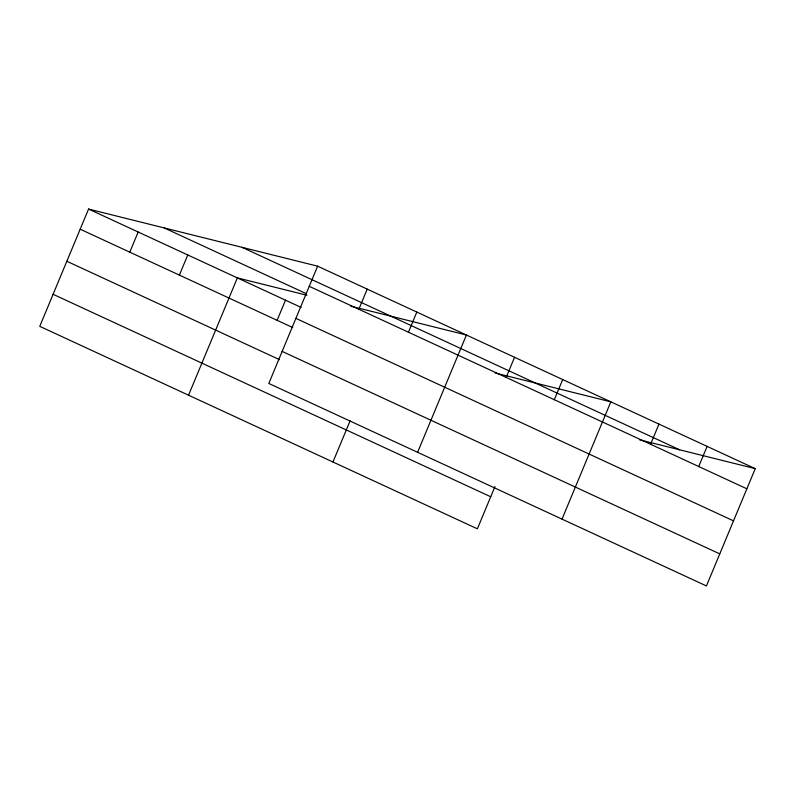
<?xml version="1.0" encoding="UTF-8"?>
<svg xmlns="http://www.w3.org/2000/svg" width="795" height="795" viewBox="0 0 795 795"><rect width="100%" height="100%" fill="white"/><g stroke="black" fill="none" stroke-linecap="round" stroke-linejoin="round"><path stroke-width="1.19" d="M317.622 266.176L268.809 383.458L706.427 585.935L755.25 468.653L317.622 266.176L88.573 209.065L39.75 326.347L477.378 528.824L494.987 486.52M129.784 252.154L138.171 232.011M179.382 275.1L187.769 254.957M188.544 395.195L237.367 277.902L306.95 295.253M277.117 320.325L285.504 300.172M358.833 309.265L367.22 289.122M332.956 462.004L350.098 420.843M408.431 332.211L416.819 312.067M417.594 452.305L466.417 335.013L350.714 306.164M506.167 377.436L514.554 357.293M554.314 399.706L562.691 379.563M562.015 519.125L610.838 401.833L495.126 372.984M650.588 444.256L658.976 424.103M698.726 466.526L707.113 446.383M639.538 439.804L755.25 468.653M242.038 247.325L679.665 449.801M309.245 286.319L746.863 488.796M164.158 227.907L306.184 293.623M88.573 209.065L301.176 307.427M295.899 318.378L733.517 520.854M80.186 229.208L292.789 327.57M282.146 351.4L719.773 553.886M66.84 261.267L279.442 359.628M53.096 294.289L490.714 496.766"/></g></svg>
